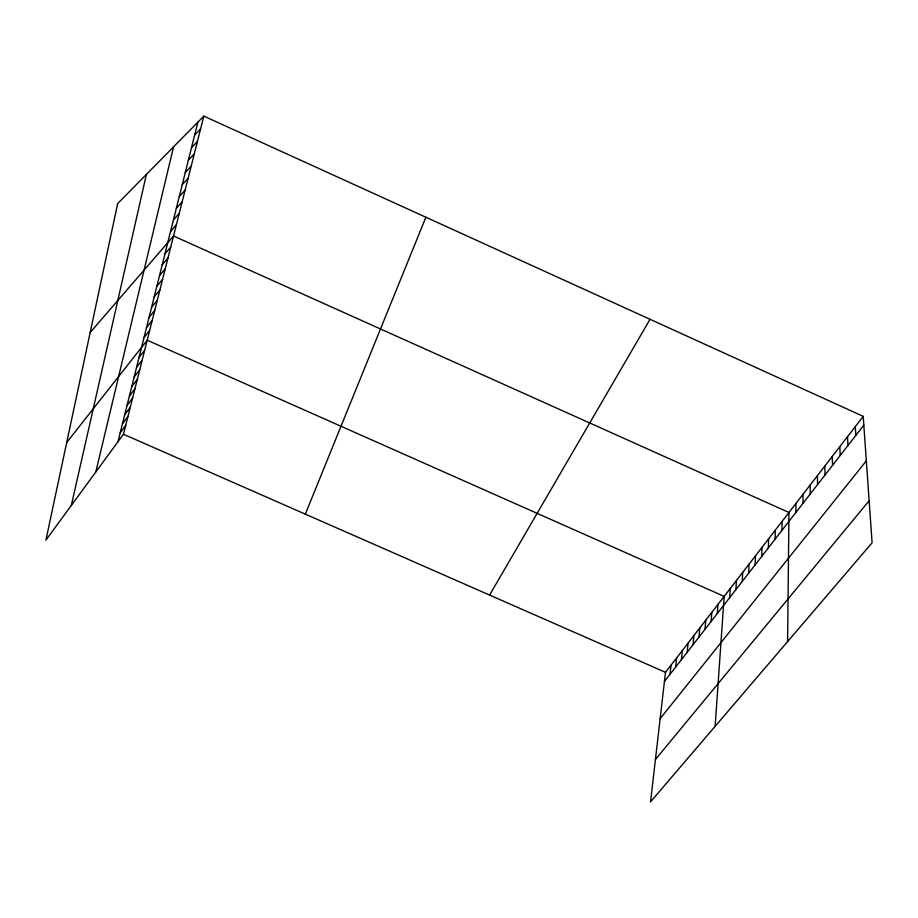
<?xml version="1.0" encoding="UTF-8"?>
<svg xmlns="http://www.w3.org/2000/svg" width="918" height="918" viewBox="0 0 918 918"><rect width="100%" height="100%" fill="white"/><g stroke="black" fill="none" stroke-linecap="round" stroke-linejoin="round"><path stroke-width="1.38" d="M795.895 512.462L795.929 503.466M787.598 641.613L788.964 512.485L173.536 235.995L90.171 332.523M781.929 530.409L782.09 521.39M775.09 539.21L775.308 530.168M768.343 547.885L768.618 538.832M761.688 556.446L762.02 547.38M755.112 564.903L755.503 555.815M748.629 573.234L749.065 564.134M742.237 581.461L742.719 572.362M735.915 589.585L736.454 580.463M729.684 597.607L730.269 588.472M715.133 726.345L724.164 596.379L147.201 340.222L66.716 442.51M717.268 613.568L717.956 604.423M711.094 621.509L711.829 612.363M705.001 629.346L705.77 620.189M698.977 637.092L699.803 627.923M693.044 644.723L693.905 635.566M687.169 652.273L688.075 643.105M681.385 659.721L682.326 650.552M675.659 667.076L676.646 657.908M670.014 674.328L671.035 665.16M863.207 416.359L665.493 672.332L650.541 801.884L872.1 542.79L863.207 416.359L203.819 116.116L117.665 203.601L45.9 540.14L123.448 434.248L203.819 116.116M71.317 505.439L146.41 174.42M95.77 472.047L173.582 146.811M117.974 441.719L197.886 122.14M305.327 514.137L425.883 217.233M489.592 595.071L650.036 319.292M120.201 432.837L125.686 425.378M122.45 423.829L127.958 416.405M124.733 414.706L130.253 407.305M127.04 405.469L132.582 398.091M129.381 396.106L134.946 388.762M131.756 386.616L137.333 379.306M134.154 377.011L139.754 369.724M136.598 367.269L142.198 360.028M664.437 681.5L863.827 425.103M139.066 357.389L144.688 350.183M144.023 337.549L149.68 330.411M146.524 327.565L152.193 320.474M660.145 718.668L866.34 460.859M149.049 317.456L154.729 310.41M151.608 307.22L157.311 300.209M154.201 296.835L159.927 289.87M655.429 759.519L869.139 500.735M156.84 286.301L162.566 279.382M159.502 275.629L165.251 268.767M162.211 264.809L167.971 257.992M164.953 253.838L170.737 247.068M170.564 231.428L176.371 224.772M173.422 219.976L179.251 213.378M176.325 208.363L182.166 201.834M179.274 196.578L185.126 190.118M182.257 184.633L188.121 178.23M185.298 172.492L191.173 166.169M188.374 160.191L194.26 153.926M191.495 147.695L197.404 141.51M194.662 135.015L200.583 128.91M123.448 434.248L665.493 672.332M855.301 426.606L855.84 435.373M847.509 436.693L847.968 445.505M839.821 446.641L840.211 455.477M832.247 456.453L832.557 465.311M824.777 466.114L825.018 475.008M817.422 475.65L817.582 484.566M810.158 485.048L810.25 493.999M802.998 494.32L803.032 503.293"/></g></svg>
